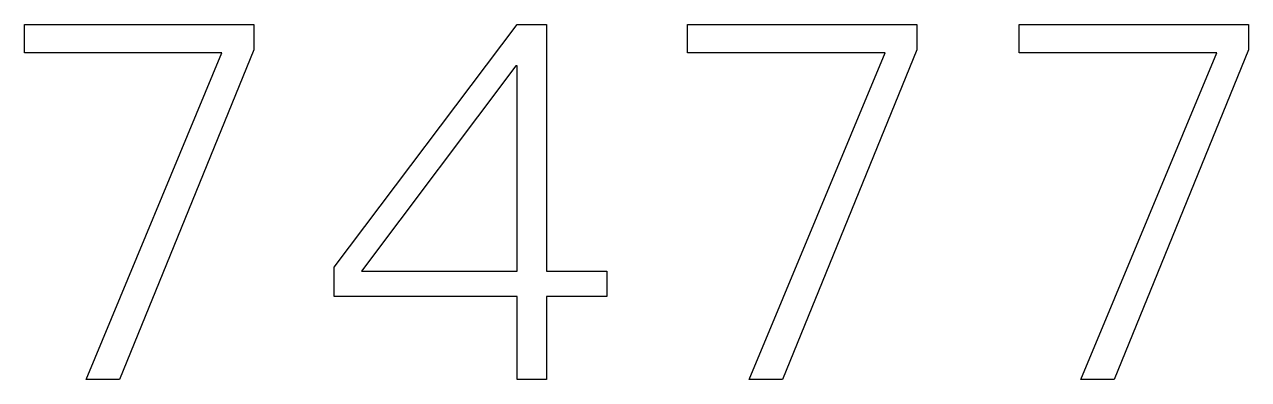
# Model space of a CAD drawing. Extents: x -100 to 100, y -100 to 100.
# Drawn here: x -32.19 to -20.91, y -68.51 to -65.23 of the extents above; entities that cross this region are included whole.
import ezdxf

# ---------------------------------------------------------------- set-up
doc = ezdxf.new("R2010")
doc.units = 0
doc.header["$MEASUREMENT"] = 0
doc.layers.get('0').update_dxf_attribs({"linetype": 'CONTINUOUS'})

msp = doc.modelspace()

# ---------------------------------------------------------------- linework, layer by layer
for points in [[(-32.194316, -65.233833), (-30.080129, -65.233833), (-30.080129, -65.233833), (-30.080129, -65.467725), (-30.080129, -65.467725), (-31.318379, -68.508311), (-31.318379, -68.508311), (-31.62564, -68.508311), (-31.62564, -68.508311), (-30.373638, -65.495239), (-30.373638, -65.495239), (-32.194316, -65.495239), (-32.194316, -65.495239), (-32.194316, -65.233833)], [(-27.651316, -65.233833), (-27.380737, -65.233833), (-27.380737, -65.233833), (-27.380737, -67.50854), (-27.380737, -67.50854), (-26.825818, -67.50854), (-26.825818, -67.50854), (-26.825818, -67.742432), (-26.825818, -67.742432), (-27.380737, -67.742432), (-27.380737, -67.742432), (-27.380737, -68.508311), (-27.380737, -68.508311), (-27.651316, -68.508311), (-27.651316, -68.508311), (-27.651316, -67.742432), (-27.651316, -67.742432), (-29.339009, -67.742432), (-29.339009, -67.742432), (-29.339009, -67.471855), (-29.339009, -67.471855), (-27.651316, -65.233833)], [(-26.080115, -65.233833), (-23.965928, -65.233833), (-23.965928, -65.233833), (-23.965928, -65.467725), (-23.965928, -65.467725), (-25.204177, -68.508311), (-25.204177, -68.508311), (-25.511433, -68.508311), (-25.511433, -68.508311), (-24.259436, -65.495239), (-24.259436, -65.495239), (-26.080115, -65.495239), (-26.080115, -65.495239), (-26.080115, -65.233833)], [(-23.023015, -65.233833), (-20.908823, -65.233833), (-20.908823, -65.233833), (-20.908823, -65.467725), (-20.908823, -65.467725), (-22.147075, -68.508311), (-22.147075, -68.508311), (-22.454333, -68.508311), (-22.454333, -68.508311), (-21.202339, -65.495239), (-21.202339, -65.495239), (-23.023015, -65.495239), (-23.023015, -65.495239), (-23.023015, -65.233833)], [(-27.665076, -65.614468), (-29.08678, -67.50854), (-29.08678, -67.50854), (-27.651316, -67.50854), (-27.651316, -67.50854), (-27.651316, -65.614468), (-27.651316, -65.614468), (-27.665076, -65.614468)]]:
    msp.add_lwpolyline(points)

doc.saveas('drawing.dxf')
